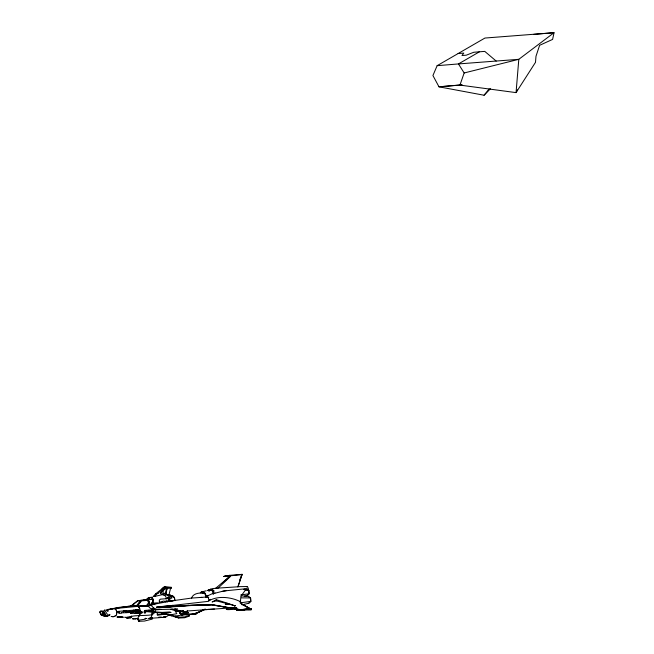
<?xml version="1.0" encoding="UTF-8"?>
<svg xmlns="http://www.w3.org/2000/svg" width="654" height="654" viewBox="0 0 654 654"><rect width="100%" height="100%" fill="white"/><g stroke="black" fill="none" stroke-linecap="round" stroke-linejoin="round"><path stroke-width="0.98" d="M99.964 612.536L100.005 611.752M138.329 612.553L135.983 610.002L138.705 612.937M139.809 612.185L139.899 612.7L139.768 612.103M140.103 613.738L138.828 615.88A15.941 11.314 85.7 0 1 138.812 616.37L138.795 616.534M138.893 615.725L138.885 616.043A14.609 10.366 85.7 0 1 138.861 616.534M133.302 606.062L130.596 606.283L137.692 600.65L152.717 599.293L152.66 602.841A1.112 0.687 -56.3 0 0 153.126 602.702M151.744 615.7L151.826 614.245M151.753 615.308L151.81 614.539M154.924 611.694A4.063 2.886 85.7 0 1 153.477 612.152L153.257 611.752M218.101 588.093L237.95 586.801L242.078 574.343L229.628 575.348L223.799 576.476L230.478 576.427L218.101 588.093L212.288 588.625L207.637 590.448M116.878 612.863L116.396 614.825M126.851 612.463L126.574 611.024L126.917 612.455M195.742 613.011L195.677 614.302L181.297 614.776L186.153 614.098M181.354 614.834L185.769 614.31L186.57 612.52L188.05 612.406L186.701 612.234L187.436 610.476M126.304 617.482C127.252 617.123 125.911 618.022 126.721 617.286M139.711 611.948L137.332 609.896L139.449 611.997L139.416 612.88L136.4 609.961L138.869 612.545M250.392 608.988L241.988 604.133L251.545 609.291L251.226 609.732L236.683 610.149L250.972 608.473L251.545 609.291L236.773 610.28M159.47 601.59L159.012 602.547M127.702 618.022L127.342 617.474L130.301 617.262M130.522 617.646L130.162 617.245M168.462 597.642L168.021 597.265L168.462 597.633M107.648 610.468L108.147 610.934M151.892 614.139L152.137 613.477M139.196 612.896C139.833 613.288 141.158 611.931 139.49 612.046M140.201 613.1L140.283 612.52M103.095 615.144C103.299 608.988 101.926 612.585 102.326 614.915C104.125 615.855 105.351 614.686 104.141 612.299M235.105 605.833L228.638 603.601L226.742 604.566L228.557 604.034L235.105 605.833L234.59 606.045L235.138 605.629M125.396 617.172L126.884 618.03L126.639 617.376M154.409 612.765L153.862 613.19A63.561 23.92 -28.5 0 1 152.57 614.482C149.096 616.117 131.348 614.858 131.209 616.984M244.244 596.186L247.237 595.614L248.994 593.562L248.839 591.6M228.557 604.034L228.638 603.601M216.311 599.71L212.1 601.974L216.114 600.838L216.311 599.71L227.216 603.151L225.344 604.321L227.216 603.151M232.832 608.572C238.628 608.392 228.189 610.403 226.366 609.324L226.603 607.999L227.584 607.68L234.304 607.599L236.723 607.999L234.034 608.776L240.942 609.994L244.122 609.79M227.061 609.602L227.29 608.285L228.483 608.056L236.723 607.999M152.047 613.73L152.308 613.215M118.668 611.899L119.42 612.692L119.322 611.498L118.676 612.324L119.355 612.389L119.118 611.515M172.092 600.813L191.491 598.083C193.298 593.104 199.772 592.655 204.212 593.137L205.078 593.865M169.419 601.271L169.124 598.5L171.871 597.789A6.025 4.276 85.7 0 0 170.874 596.039A4.398 3.123 85.7 0 0 169.517 595.001L161.849 594.788L154.548 596.456A2.428 0.932 -28.9 0 0 154.254 596.415L153.494 596.481A2.428 0.932 -28.9 0 0 153.077 596.571L155.824 593.693L157.884 593.546L164.407 587.006L171.389 587.366L171.487 588.003L170.195 588.101M109.161 615.602L107.951 615.643M140.267 613.1L139.899 614.171M171.389 587.366L170.751 587.423L169.002 594.78L166.198 594.461L165.102 593.235L167.718 588.306M151.548 616.207L151.679 615.741M130.743 617.041L131.266 617.074M212.019 589.524L210.269 589.377L212.525 590.096C213.425 598.181 213.972 592.442 212.787 590.022L210.408 589.27L207.637 590.497M150.109 618.169L150.232 618.275A16.448 6.352 -29.2 0 0 151.164 618.12M116.723 614.106L116.412 614.793M159.821 617.262L161.252 617.351L158.579 617.286M237.95 586.801L242.078 574.343L241.203 574.678M437.134 65.678L458.462 63.928L464.16 72.97L459.942 85.094L438.989 86.819L432.923 75.537L437.134 65.678L484.933 38.046L554.036 32.7L552.605 39.404L539.615 45.314L535.994 56.26L535.495 62.334L516.055 92.615L459.942 85.094L461.953 84.922M186.701 612.234L187.518 610.37M155.014 611.85L154.45 612.733M150.15 605.441L149.684 603.519M146.226 611.604L144.73 610.444L146.226 611.604L161.914 613.076A2.649 1.88 85.7 0 1 160.573 614.629L157.295 614.915A18.271 12.966 85.7 0 0 157.254 612.545M153.101 610.615L153.298 610.068L160.786 609.446L175.771 609.152M146.357 611.253L162.159 612.414L169.468 612.005L170.808 612.422L162.127 612.512L178.992 617.172L185.008 616.885L189.57 615.398L189.325 616.068L184.698 617.744L178.673 618.03L161.963 612.953M179.637 611.58L179.629 612.128M178.673 618.03L178.992 617.172M187.812 614.678L189.57 615.398M239.838 579.722L242.078 574.343M204.669 609.234L195.701 613.362L196.126 613.403L195.677 614.302L192.292 614.098M127.072 618.046L130.579 617.638M239.904 601.443C231.246 597.135 218.035 595.451 208.986 600.764L208.274 597.617L206.55 596.35L213.539 593.113M205.626 609.111L195.669 613.681L185.875 614.523L186.668 612.675M186.815 612.348L187.641 610.484M144.501 611.809L145.229 611.882L144.616 612.471M186.578 612.397L185.875 614.523M517.298 89.9L516.055 92.615L518.802 59.318L554.036 32.7L533.721 34.368M139.858 614.245L139.416 615.071M108.163 610.926L107.706 610.46M195.742 613.656L204.767 609.365M152.137 617.907A16.448 6.352 -29.2 0 0 152.39 617.85L152.08 619.125L144.542 621.047L138.885 621.3L137.863 619.174L138.771 619.003M151.303 616.894L150.853 617.474M100.095 611.506L100.708 611.147M99.972 612.716L101.076 614.956L103.602 615.954A5.657 3.147 37 0 0 104.002 615.97A5.649 3.147 37 0 0 104.346 615.888L104.787 615.708M138.435 617.531L138.059 617.94M130.686 616.894L131.143 616.91L130.726 616.836M135.1 605.915L136.907 605.768L137.479 606.389L146.954 606.135L149.226 603.029L147.984 599.849L137.692 600.65M116.265 615.152L114.376 616.411M136.907 605.768L141.215 600.356M146.112 600.086C147.886 595.843 155.202 596.693 152.848 602.081A1.316 0.809 -55.9 0 1 152.415 602.8L152.308 602.898A1.782 1.104 -55.9 0 1 151.548 603.274L157.557 602.824M461.92 84.816L438.989 86.819L484.066 95.239L489.2 88.936M233.993 608.653L240.942 609.994M241.972 604.427L239.977 601.279M210.351 599.334L208.986 600.764M164.546 616.975C160.925 617.376 168.34 616.477 164.669 617.016M154.646 596.481L157.181 593.587L157.884 593.546M183.243 610.877L183.57 610.493L176.506 611.081L170.898 609.307L172.73 609.209M160.361 593.456C174.487 580.384 150.992 597.805 165.258 593.194L166.418 594.445L170.293 594.87L170.375 595.434L169.37 595.459L169.329 594.944M210.163 599.399L208.373 601.263L207.449 601.451L156.445 607.264L159.658 607.713L192.096 605.465L211.937 604.901L226.864 607.517M484.066 95.239L490.508 88.707M247.237 595.614L249.174 593.758L248.904 590.39L246.705 588.878M248.978 602.923L250.776 601.206L250.531 598.091L249.166 597.159M241.269 595.876L248.307 596.366L250.564 597.919L250.834 601.369L248.847 603.266L241.972 604.803M108.981 615.087L108.458 615.3L108.948 614.76M222.213 583.376L229.701 576.493M164.407 587.006L155.824 593.693M131.691 615.994L130.726 616.648M137.839 618.218L135.247 618.905L132.337 618.725M169.108 614.907L166.173 616.853A10.905 4.603 -32.2 0 1 164.089 617.294L162.854 617.401A10.905 4.603 -32.2 0 1 161.244 617.253L161.08 617.049M150.6 617.793L149.815 618.161M200.271 592.908L201.219 592.034L206.272 590.766M201.334 592.835L203.214 591.821L203.296 592.941L202.429 593.284M208.937 591.077L210.768 590.153L213.547 591.543M131.364 605.947L137.7 600.92L140.594 600.683L136.743 605.506L118.856 607.386M131.421 606.168L133.808 604.288M152.096 618.847L152.071 618.439M236.683 610.149L250.368 608.866M141.338 611.842L141.934 612.128L141.616 612.863M118.701 611.474C118.676 613.485 119.764 611.891 118.889 611.719M208.34 590.48L210.711 589.409L210.768 590.153L208.904 590.856M187.804 612.667L180.872 613.656L179.85 613.485L179.417 612.226L181.133 611.498L186.979 611.482M179.85 613.485L187.984 612.348M187.526 612.733L188.05 612.406M104.853 615.676L105.278 614.4L103.643 612.536M496.165 61.051L484.777 51.388L479.439 51.797L458.462 63.928L518.802 59.318L464.16 72.97M207.931 595.663L206.705 596.383M115.161 616.052L114.818 616.264M107.992 615.618L109.169 615.479M105.564 610.141L105.588 610.108M106.618 615.831L107.411 614.433L105.948 612.119M246.394 586.801L247.523 586.703L248.495 589.033L245.79 589.426M130.71 616.657L130.244 616.853M110.804 609.013L118.521 607.435M130.661 606.054L130.448 606.552M154.867 608.449C152.913 611.515 146.071 605.702 149.439 605.089L172.108 600.813M106.455 615.904L104.566 615.798M250.343 609.168L248.929 609.405M130.236 616.853L127.178 617.155M212.754 593.693L215.035 592.859M104.427 610.207L104.942 610.125L104.46 610.215M243.615 589.401L246.272 588.878L240.893 596.293L240.476 601.394L241.367 604.018M154.393 611.891L153.24 612.095M114.417 616.42L113.984 616.542M140.536 606.225L146.954 606.135L150.894 604.811M116.044 608.269L111.286 608.833L112.611 608.604M151.924 609.087L154.189 608.351L153.764 607.664M104.452 615.152L104.975 614.989L104.853 613.215M201.146 592.197L203.214 591.821M213.122 593.726L223.529 590.995L245.242 588.813M113.894 616.583L113.461 616.665M152.635 618.046L152.513 618.079A16.448 6.352 -29.2 0 1 150.363 618.504L150.257 618.496M152.717 599.293L147.984 599.849M130.31 617.875L131.225 617.139M179.417 612.226L180.308 612.013M221.681 591.535L226.268 590.676M108.368 609.503C117.867 608.449 127.873 605.342 137.332 605.988A1.333 0.793 42.4 0 1 137.675 606.446L137.986 606.56M105.482 616.068L105.923 616.06M229.628 575.348L223.807 576.476L229.489 576.624L215.73 588.232L216.973 588.191M233.65 608.138L235.947 607.705M112.938 616.714L113.502 616.673M164.53 588.723L163.116 587.75M164.448 588.821L163.01 587.84M136.187 618.798L135.443 618.888M111.352 608.858L106.782 609.683L108.368 609.503M250.834 601.369L239.928 602.906M145.433 619.158L138.411 620.229L137.863 619.174M230.404 575.536L223.807 576.476L227.739 576.493M240.811 594.911L249.174 593.758M208.324 597.2L206.157 597.315L205.25 593.415L204.4 592.442L202.282 591.715L204.98 593.521L205.912 597.282L206.697 597.184M114.385 608.604L137.479 606.389M168.135 612.667L170.776 612.512M100.773 611.147L101.934 611.4M158.137 606.879L172.934 605.359M112.553 608.612L113.06 608.58M181.297 614.678L186.308 614.171M191.491 598.083L201.784 597.355M163.263 617.368L163.672 617.335L148.229 618.48M187.019 614.032L188.859 613.869M458.111 53.554L463.768 53.088L461.986 55.533L466.286 55.181L473.782 52.263L479.439 51.797M165.192 587.12L165.732 587.071L166.615 594.511L168.618 596.023L169.86 598.435L160.467 599.154L159.29 600.11L159.47 601.378M161.849 588.886L162.601 588.821L163.5 594.821L165.405 596.007L166.77 598.68L165.773 598.762M143.062 600.241L148.278 599.824L149.799 603.634M171.896 597.862L171.266 597.756M166.5 601.508L168.65 601.435M121.595 612.863C118.529 615.103 116.052 609.078 118.954 612.978M123.688 610.926L123.982 611.416L123.688 610.934M126.001 610.811L126.279 611.245L126.001 610.828M133.465 610.182L136.146 613.125L133.465 610.182L117.507 611.425M133.612 610.174C136.686 609.234 138.762 615.888 135.157 611.686C131.593 607.198 137.553 615.757 139.474 612.872M123.197 611.482C124.285 613.771 122.151 611.678 123.982 611.416M124.456 611.016L124.652 611.032M125.437 611.31L125.323 610.803L125.437 611.31L124.53 611.376M151.671 609.929L153.298 610.068M127.416 611.989L128.568 611.899M129.59 611.842L130.735 611.703M131.74 611.629L132.885 611.539M152.071 610.517A1.153 0.818 85.7 0 1 152.464 610.329L152.889 610.452L151.679 610.395M126.917 612.545L126.647 612.087M133.653 612.038L133.277 610.517L133.653 612.038L126.729 612.561M139.694 612.855L138.901 612.585M160.974 614.629L162.944 614.466M130.359 617.809L127.473 618.005M181.084 605.906L175.967 606.315M185.049 605.579L189.006 605.261M242.07 574.613L223.799 576.476L230.478 576.427M172.329 606.61L166.705 607.026M226.603 608.187L188.27 610.934M164.702 588.526L171.487 588.003M206.484 596.996L200.263 597.503M159.265 602.032L162.176 601.819M138.574 609.798L134.634 610.1L137.34 613.035M126.091 611.261L126.729 611.212M126.86 611.629L133.604 611.277M144.73 610.444L152.979 609.814M127.432 612.25L128.576 612.16M129.598 612.07L130.751 611.989M131.756 611.882L132.901 611.792M149.921 610.525L152.709 610.313M136.146 613.125L130.865 613.526L130.121 612.496M134.56 613.248L135.868 613.15M233.969 608.572L230.674 608.817L231.361 609.103L231.532 608.146L230.837 607.86M228.728 609.283L226.366 609.324M157.295 614.915L166.819 614.196M146.954 606.135L149.071 606.005M214.398 609.005L205.838 609.577L208.871 609.381M158.235 607.599L163.026 607.296M181.297 614.776L187.297 614.408M164.072 612.896L170.808 612.422M177.553 608.841L174.618 609.005L180.569 611.147L176.506 611.081M141.338 606.193L137.512 606.389M198.906 604.746L201.432 604.615M181.42 614.793L196.094 614.041L195.963 613.64M236.699 610.247L244.743 609.847M247.768 609.7L251.226 609.732L251.422 608.661L236.732 610.084M121.317 612.888L126.091 612.659M126.001 612.667L130.399 612.471L131.143 613.509M106.316 616.182L107.673 616.142M134.225 618.978L132.885 618.905M237.77 586.679L246.942 586.532M245.258 590.439L248.904 590.39M149.439 605.089L152.022 605.122L149.423 605.089C151.401 604.631 154.058 608.261 153.526 609.021L160.753 609.422M106.406 616.191L107.771 616.191M234.034 608.776L235.129 608.784M241.457 597.87L250.564 597.919M146.79 618.57L145.106 618.357M121.35 617.155L124.391 617.245M112.978 616.714L112.128 616.64M117.532 616.975L121.677 617.163A14.756 10.472 85.7 0 0 122.478 616.992L118.129 616.861A13.546 9.614 85.7 0 1 117.532 616.975A13.546 9.614 85.7 0 1 116.935 616.959L120.859 617.131A14.756 10.472 85.7 0 0 121.677 617.163M163.892 587.047L170.751 587.423M105.294 616.084L104.861 616.035M156.584 607.141L159.674 607.411L192.113 605.163L211.945 604.607L230.895 607.934M156.625 607.443L192.162 605.326L211.978 604.778L226.84 607.394M145.752 618.496L145.163 618.357M114.352 608.719L113.845 608.621M104.844 616.035L103.749 615.766M159.846 617.409L158.587 617.401M112.169 616.64L111.728 616.559M234.091 608.498L240.934 609.7M111.76 616.559L111.139 616.387M216.114 600.838L227.126 603.609M104.902 615.741L105.899 616.052M126.247 617.49L126.688 617.883M114.597 608.784L115.284 608.988M234.304 607.599L234.999 607.885M234.263 608.604L234.827 608.841M226.603 607.999L227.29 608.285M182.335 613.174L186.235 614.866A16.456 5.837 20 0 0 187.796 614.547M183.153 613.738L184.918 614.539M138.092 606.61L138.648 606.945M183.537 612.479L186.104 613.804M101.942 611.408L103.561 612.479M250.392 608.988L241.988 604.133M171.323 601.378L170.98 601.157A5.06 3.589 85.7 0 0 168.25 601.5M166.868 601.476L167.481 601.868M103.054 615.455L102.523 615.087M138.386 606.781L138.828 607.133M247.482 589.736L248.765 590.619M105.556 611.76L104.517 611.016A1.243 0.719 39.9 0 0 104.207 610.91L101.059 611.171A1.308 0.752 39.9 0 0 100.912 611.302M138.591 609.806L139.686 610.852L139.768 611.948M138.313 609.83C142.049 613.583 135.484 607.599 139.359 611.392M213.229 590.08L214.234 591.118M138.861 607.174L139.645 608.58M178.795 611.122L181.575 615.062L175.329 616.101L175.812 617.155M174.373 609.773L176.833 613.656L170.915 614.801L171.348 615.79M148.752 602.236L149.226 603.029M139.024 607.484L139.743 608.841M208.438 597.249L208.724 597.789M137.683 618.553L138.885 621.3M116.363 610.403L115.832 609.503L116.314 610.444M148.221 599.832L149.464 603.013M139.694 608.711L139.964 609.471M184.379 611.678L184.698 612.594L184.06 612.994L183.741 612.079M180.046 611.825L180.488 613.092M152.145 609.021L152.496 610.386L152.341 609.806M205.961 595.042L206.435 596.571M116.502 611.008L116.698 611.482M116.592 611.294L116.821 612.872M140.095 610.157L140.291 610.836M140.218 610.738L140.373 611.923M126.574 611.416L126.639 611.948M149.03 610.591L148.989 610.125L148.393 610.648M104.599 613.223L104.746 615.062M104.534 613.231L104.681 615.087M103.896 612.316L104.117 615.978M103.757 612.324L103.994 615.242M103.438 611.4L103.741 615.226M103.128 611.474L103.414 615.193M102.76 611.694L103.03 615.128M102.547 612.201L102.776 615.079M102.302 613.141L102.449 615.005M140.316 611.931L140.291 611.327M151.499 603.282L151.491 603.07A1.112 0.687 -55.9 0 0 152.693 601.942A5.584 3.442 -55.9 0 0 150.289 597.584A5.584 3.442 -55.9 0 0 146.316 600.2M151.017 617.858A16.456 6.401 -27.5 0 1 150.077 617.997M153.371 611.711A1.153 0.818 85.7 0 1 152.227 612.512M100.266 611.76A5.109 2.845 37 0 1 101.051 611.555A5.109 2.845 37 0 1 102.008 611.613M100.193 611.833A6.72 3.736 37 0 0 101.378 614.793L101.722 615.054A11.976 6.671 37 0 0 103.545 615.283A11.976 6.671 37 0 0 104.893 614.793L104.893 614.539A6.72 3.736 37 0 0 102.171 611.67M152.546 604.648A3.613 2.567 85.7 0 1 153.42 604.558M155.807 609.07A3.613 2.567 85.7 0 1 155.48 610.19M170.114 596.325A4.21 2.984 85.7 0 1 173.433 596.358A4.21 2.984 85.7 0 1 174.847 600.691M170.898 596.211A3.826 2.714 85.7 0 1 172.296 596.096M172.983 596.423A3.826 2.714 85.7 0 1 174.078 597.74M174.422 598.639A3.826 2.714 85.7 0 1 174.577 600.609M170.056 596.309A4.21 2.984 85.7 0 1 170.719 596.93M144.043 611.825A1.153 0.818 85.7 0 1 145.245 611.081A1.153 0.818 85.7 0 1 145.392 612.962A1.153 0.818 85.7 0 1 144.093 612.422M141.084 611.727A0.875 0.621 85.7 0 1 141.918 611.604A0.875 0.621 85.7 0 1 142.114 612.765A0.875 0.621 85.7 0 1 141.321 613.092M171.667 601.394A4.889 3.474 85.7 0 1 173.4 600.846M162.045 601.696A5.371 3.81 85.7 0 1 165.863 601.925M152.39 597.347A5.567 3.45 -56.3 0 0 151.507 597.216A5.567 3.45 -56.3 0 0 147.575 599.914M151.981 604.5A4.063 2.886 85.7 0 1 154.875 604.672M167.399 597.372L167.792 597.83L167.399 597.372M137.798 612.463C138.28 614.204 138.795 611.171 137.798 612.463M168.707 600.053C168.495 603.078 170.947 599.996 169.386 598.426L168.364 598.565L168.707 600.053M188.883 615.471L189.325 615.692L188.883 615.471M107.354 610.991L106.79 610.664L107.354 610.991M109.431 615.112L109.995 614.695L109.463 615.046M137.708 605.718L138.076 606.127L146.455 605.547L148.662 602.694L147.354 600.397L141.607 600.83L137.708 605.718M177.953 617.319L178.64 617.539L177.953 617.319M165.715 601.23L166.361 601.108L165.715 601.23M166.819 601.181L167.465 601.075L166.819 601.181M250.972 608.473L250.784 609.544L251.349 609.087L250.972 608.473M135.337 610.043L138.027 612.986L135.337 610.043M138.411 620.401L138.738 621.014L138.411 620.401M139.547 611.842A0.875 0.621 85.7 0 0 139.948 613.28A0.875 0.621 85.7 0 0 140.618 612.144A0.875 0.621 85.7 0 0 139.547 611.842"/></g></svg>
